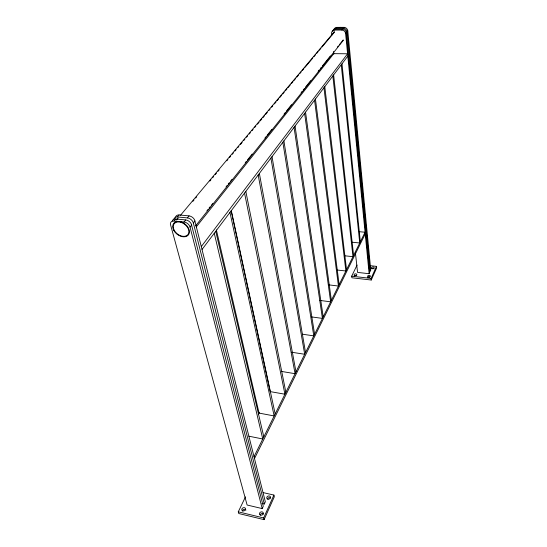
<?xml version="1.0" encoding="UTF-8"?>
<svg xmlns="http://www.w3.org/2000/svg" width="547" height="547" viewBox="0 0 547 547"><rect width="100%" height="100%" fill="white"/><g stroke="black" fill="none" stroke-linecap="round" stroke-linejoin="round"><path stroke-width="0.82" d="M245.48 496.874L238.28 511.828L238.772 513.53L264.092 519.65L274.32 496.779L273.917 495.069L263.155 492.608M357.061 265.042L351.694 276.187L351.878 277.78L371.242 280.023L376.637 267.962L376.493 266.375L369.861 265.651M264.092 519.65L263.654 517.941L273.917 495.069M371.242 280.023L371.092 278.423L376.493 266.375M175.696 218.978L173.987 221.009A5.614 3.87 38.5 0 0 170.363 224.113L247.114 505.018L262.218 508.594L263.264 506.303L191.293 223.949A5.614 3.918 38.2 0 0 185.734 219.942L175.696 218.978A5.593 3.87 38.6 0 0 172.223 221.002M261.924 503.466L264.304 504.026L265.329 501.756L194.582 219.873A5.573 3.911 38.2 0 0 189.064 215.887L179.081 214.957A5.552 3.87 38.7 0 0 175.614 216.981M355.427 252.864L357.553 272.406L369.122 273.712L369.669 272.509L346.169 31.904A3.74 3.378 50.3 0 0 342.566 29.135L335.352 29.162A3.733 3.35 50.7 0 0 332.583 31.049M254.505 458.55L365.225 233.959M254.034 456.656L365.061 232.236L359.461 231.716M258.273 414.647L259.449 412.376M202.103 249.384L347.817 56.102M201.371 246.465L347.591 53.777L333.766 53.661L196.202 226.998M195.641 225.815L343.434 40.198M206.93 210.78L207.997 209.446M209.057 208.113L210.123 206.78M211.19 205.446L212.783 203.443M226.089 186.759L227.149 185.426M228.215 184.086L229.282 182.753M230.342 181.419L231.942 179.416M245.247 162.732L246.307 161.399M247.374 160.066L252.167 154.056M264.933 138.042L265.999 136.709M267.066 135.376L271.852 129.365M284.091 114.015L285.158 112.682M286.225 111.349L291.544 104.675M301.123 92.662L302.19 91.328M303.25 89.995L304.317 88.662M305.383 87.322L310.703 80.648M318.156 71.308L319.216 69.975M320.282 68.642L321.342 67.302M322.409 65.968L330.395 55.958M337.308 47.281L338.374 45.948M339.441 44.615L343.167 39.945M262.218 508.594L190.041 227.101L191.696 225.036M264.304 504.026L193.344 222.991L194.978 220.961M369.122 273.712L345.615 33.647L346.347 32.738M347.796 30.933L370.763 270.109L370.216 271.305L347.072 31.835L347.796 30.933L347.618 30.099A3.726 3.371 50.6 0 0 344.036 27.35L336.849 27.377A3.72 3.344 51 0 0 334.087 29.264M173.987 221.009L184.052 221.986L185.734 219.942M173.925 218.985A5.573 3.87 38.6 0 1 177.392 216.961L187.409 217.904L189.064 215.887M331.776 35.357L331.591 32.827A3.74 3.35 50.6 0 1 334.6 30.058L341.827 30.037L342.566 29.135M333.109 31.029A3.726 3.344 50.9 0 1 336.104 28.266L343.304 28.239L344.036 27.35M176.599 219.928L178.247 217.973M180.435 215.361L334.32 31.747M192.893 201.33L193.987 200.024M195.628 198.062L196.729 196.756M209.857 181.064L210.951 179.758M212.592 177.796L213.686 176.49M215.327 174.527L216.421 173.214M218.062 171.259L219.156 169.946M226.814 160.797L227.908 159.485M229.549 157.529L230.643 156.216M232.284 154.254L233.378 152.948M235.025 150.986L236.119 149.68M237.76 147.717L238.854 146.411M240.495 144.449L242.136 142.487M243.777 140.524L244.871 139.218M246.512 137.256L247.606 135.95M249.247 133.988L250.341 132.682M251.982 130.719L253.076 129.413M254.717 127.451L255.811 126.145M257.452 124.183L259.093 122.22M260.187 120.914L261.828 118.952M262.922 117.646L264.563 115.684M265.657 114.378L267.298 112.415M268.939 110.453L270.033 109.147M271.674 107.185L272.768 105.879M274.416 103.916L276.057 101.954M277.151 100.648L278.792 98.686M279.886 97.38L281.527 95.417M282.621 94.111L284.262 92.149M285.356 90.843L286.997 88.881M288.091 87.568L290.279 84.956M291.373 83.65L293.014 81.688M294.108 80.382L295.749 78.419M296.843 77.113L298.484 75.151M299.578 73.838L301.219 71.883M302.313 70.57L303.954 68.607M305.048 67.302L312.713 58.153M313.807 56.84L315.448 54.885M316.542 53.572L318.183 51.609M319.277 50.303L320.918 48.341M322.012 47.035L334.593 31.999M177.392 216.961L179.081 214.957M334.6 30.058L335.352 29.162M336.104 28.266L336.849 27.377M193.33 222.991L192.941 221.904A5.593 3.918 38.2 0 0 187.409 217.904M351.618 242.177L359.741 242.977L341.253 64.806M190.028 227.101L189.631 226.014A5.634 3.918 38.1 0 0 184.052 221.986M344.685 255.791L352.972 256.666L332.843 75.965M337.431 270.047L345.882 270.997L323.961 87.752M351.694 276.187L371.092 278.423M328.74 284.864L338.443 286.033L314.566 100.21M319.899 300.433L330.634 301.814L304.617 113.4M311.469 316.898L322.429 318.402L294.067 127.396M302.436 334.203L313.793 335.865L282.854 142.275M291.421 352.2L304.686 354.265L270.915 158.11M281.466 371.427L295.079 373.69L258.177 175.013M248.933 436.205L262.765 438.995L214.267 233.254M238.28 511.828L263.654 517.941M216.366 229.89L259.073 413.094L274.17 415.952L229.952 212.448M215.737 231.299L263.832 436.848M231.319 210.629L275.175 413.922M231.149 210.848L270.177 391.604L284.919 394.216L244.55 193.077M347.065 31.835L346.901 31.001A3.733 3.371 50.5 0 0 343.304 28.239M345.608 33.647L345.437 32.806A3.747 3.385 50.1 0 0 341.827 30.037M245.829 191.382L285.869 392.302M259.367 173.426L295.975 371.878M272.03 156.627L305.534 352.555M283.9 140.88L314.593 334.238M295.052 126.09L323.195 316.857M305.547 112.169L331.366 300.344M315.441 99.048L339.133 284.631M324.788 86.652L346.538 269.671M333.629 74.925L353.601 255.394M333.533 51.5L333.807 54.05M341.998 63.821L360.343 241.767M338.949 27.576A6.188 5.573 50.3 0 1 341.964 27.562M354.415 275.948A1.409 0.855 -6.1 0 1 356.329 275.51M372.131 268.796A1.402 0.841 -5.1 0 1 374.086 268.864M367.789 277.691A1.415 0.862 -5.3 0 1 369.868 277.062M242.273 511.035A1.962 1.593 -23.6 0 1 243.907 509.401A1.962 1.593 -23.6 0 1 245.924 510.112M267.23 499.035A1.928 1.573 -19.7 0 1 270.396 497.982M260.057 514.795A1.976 1.627 -22.1 0 1 263.36 514.03M173.72 230.273A9.34 6.461 38.1 0 0 188.202 235.162A9.34 6.461 38.1 0 0 181.276 221.993A9.34 6.461 38.1 0 0 173.72 230.273M174.165 230.212A8.779 6.072 38.1 0 0 187.771 234.807A8.779 6.072 38.1 0 0 181.255 222.431A8.779 6.072 38.1 0 0 174.165 230.212M368.268 277.035A1.422 0.862 -5.3 0 0 370.408 276.18A1.422 0.862 -5.3 0 0 368.295 275.538A1.422 0.862 -5.3 0 0 368.268 277.035M354.736 275.49A1.409 0.848 -6.1 0 0 356.849 274.615A1.409 0.848 -6.1 0 0 354.75 274.013A1.409 0.848 -6.1 0 0 354.736 275.49M371.926 268.543A1.402 0.834 -5.1 0 0 374.189 267.886A1.402 0.834 -5.1 0 0 372.302 267.086A1.402 0.834 -5.1 0 0 371.926 268.543M260.659 515.144A1.976 1.627 -22 0 0 263.312 513.072A1.976 1.627 -22 0 0 260.215 512.341A1.976 1.627 -22 0 0 260.659 515.144M242.971 510.905A1.969 1.593 -23.5 0 0 245.589 508.806A1.969 1.593 -23.5 0 0 242.512 508.156A1.969 1.593 -23.5 0 0 242.971 510.905M268.133 499.158A1.935 1.573 -19.6 0 0 270.471 496.943A1.935 1.573 -19.6 0 0 267.298 496.567A1.935 1.573 -19.6 0 0 268.133 499.158"/></g></svg>
